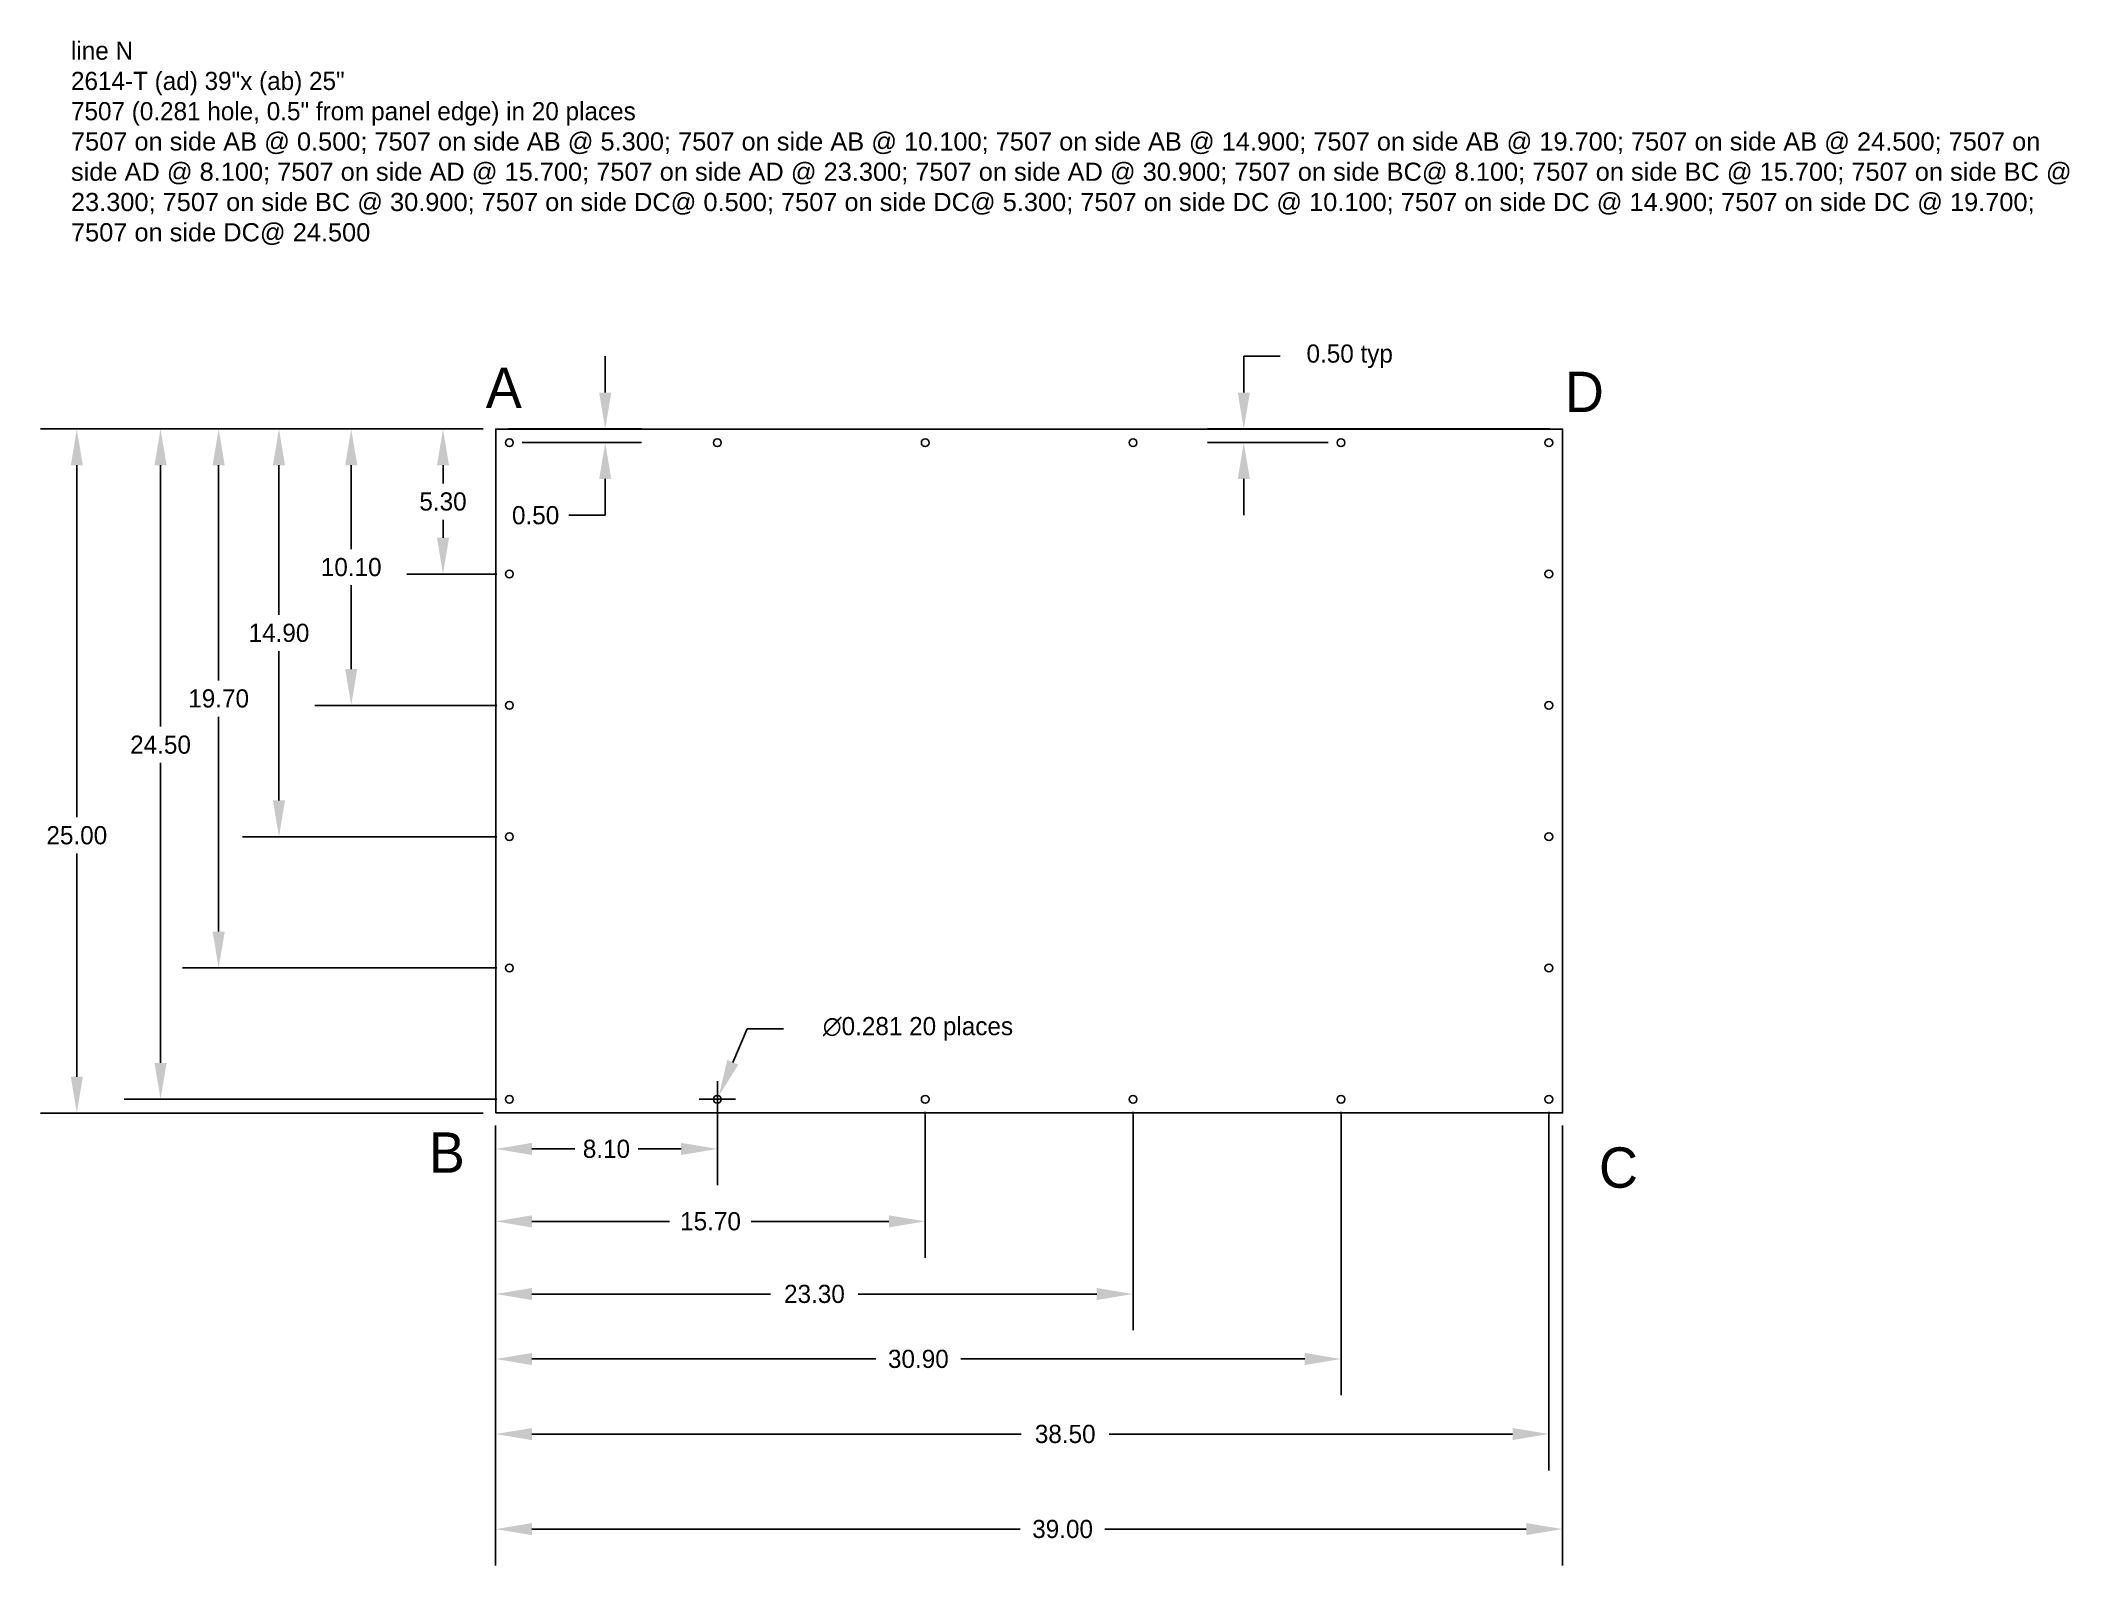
# Paper-space layout 'Layout2' of a CAD drawing. Header units: inches. Extents: x 0.2 to 10.3, y 0.3 to 7.9.
# The model-space entities are those that its viewports show. They can reach past a viewport. Long polylines and large blocks are cut down to what shows.
import ezdxf

# ---------------------------------------------------------------- set-up
doc = ezdxf.new("R2010")
doc.units = ezdxf.units.IN
doc.header["$MEASUREMENT"] = 0
doc.header["$PDMODE"] = 34
doc.header["$PDSIZE"] = 0.08
doc.layers.add('viewport', color=7, linetype='Continuous')
doc.layers.get('viewport').off()
doc.dimstyles.get("Standard").update_dxf_attribs({"dimtxt": 0.09, "dimasz": 0.18, "dimexe": 0.18, "dimexo": 0.0625, "dimgap": 0.045, "dimtad": 0, "dimtih": 1, "dimtoh": 1, "dimzin": 0, "dimdsep": 46, "dimtxsty": 'Standard', "dimcen": 0.09, "dimadec": 0, "dimazin": 0, "dimtfac": 1, "dimtofl": 0, "dimtmove": 0, "dimatfit": 3, "dimfxl": 1, "dimtolj": 1, "dimtzin": 0, "dimarcsym": 0})

# ---------------------------------------------------------------- blocks, each defined once
blk = doc.blocks.new('*D17')
at = {"color": 0, "lineweight": -2, "transparency": 16777216}
for p, q in [((3.553, 2.568), (3.553, 2.205)), ((2.454, 2.501), (2.454, 2.205)), ((2.634, 2.385), (2.846, 2.385)), ((3.373, 2.385), (3.161, 2.385))]:
    blk.add_line(p, q, dxfattribs=at)
at = {"color": 0, "transparency": 16777216}
for points in [[(2.634, 2.415), (2.634, 2.355), (2.454, 2.385)], [(3.373, 2.415), (3.373, 2.355), (3.553, 2.385)]]:
    blk.add_solid(points, dxfattribs=at)
at = {"layer": 'Defpoints', "color": 0, "transparency": 16777216}
for p in [(3.553, 2.631), (2.454, 2.563), (3.553, 2.385)]:
    blk.add_point(p, dxfattribs=at)
at = {"color": 0, "transparency": 16777216, "insert": (3.003, 2.385), "char_height": 0.09, "attachment_point": 5}
blk.add_mtext('\\A1;8.10', dxfattribs=at)
blk = doc.blocks.new('*D18')
at = {"color": 0, "lineweight": -2, "transparency": 16777216}
for p, q in [((4.583, 2.568), (4.583, 1.846)), ((2.454, 2.501), (2.454, 1.846)), ((2.634, 2.026), (3.316, 2.026)), ((4.403, 2.026), (3.721, 2.026))]:
    blk.add_line(p, q, dxfattribs=at)
at = {"color": 0, "transparency": 16777216}
for points in [[(2.634, 2.056), (2.634, 1.996), (2.454, 2.026)], [(4.403, 2.056), (4.403, 1.996), (4.583, 2.026)]]:
    blk.add_solid(points, dxfattribs=at)
at = {"layer": 'Defpoints', "color": 0, "transparency": 16777216}
for p in [(4.583, 2.631), (2.454, 2.563), (4.583, 2.026)]:
    blk.add_point(p, dxfattribs=at)
at = {"color": 0, "transparency": 16777216, "insert": (3.519, 2.026), "char_height": 0.09, "attachment_point": 5}
blk.add_mtext('\\A1;15.70', dxfattribs=at)
blk = doc.blocks.new('*D19')
at = {"color": 0, "lineweight": -2, "transparency": 16777216}
for p, q in [((5.613, 2.568), (5.613, 1.486)), ((2.454, 2.501), (2.454, 1.486)), ((2.634, 1.666), (3.816, 1.666)), ((5.433, 1.666), (4.251, 1.666))]:
    blk.add_line(p, q, dxfattribs=at)
at = {"color": 0, "transparency": 16777216}
for points in [[(2.634, 1.696), (2.634, 1.636), (2.454, 1.666)], [(5.433, 1.696), (5.433, 1.636), (5.613, 1.666)]]:
    blk.add_solid(points, dxfattribs=at)
at = {"layer": 'Defpoints', "color": 0, "transparency": 16777216}
for p in [(5.613, 2.631), (2.454, 2.563), (5.613, 1.666)]:
    blk.add_point(p, dxfattribs=at)
at = {"color": 0, "transparency": 16777216, "insert": (4.034, 1.666), "char_height": 0.09, "attachment_point": 5}
blk.add_mtext('\\A1;23.30', dxfattribs=at)
blk = doc.blocks.new('*D20')
at = {"color": 0, "lineweight": -2, "transparency": 16777216}
for p, q in [((6.644, 2.568), (6.644, 1.164)), ((2.454, 2.501), (2.454, 1.164)), ((2.634, 1.344), (4.339, 1.344)), ((6.464, 1.344), (4.759, 1.344))]:
    blk.add_line(p, q, dxfattribs=at)
at = {"color": 0, "transparency": 16777216}
for points in [[(2.634, 1.374), (2.634, 1.314), (2.454, 1.344)], [(6.464, 1.374), (6.464, 1.314), (6.644, 1.344)]]:
    blk.add_solid(points, dxfattribs=at)
at = {"layer": 'Defpoints', "color": 0, "transparency": 16777216}
for p in [(6.644, 2.631), (2.454, 2.563), (6.644, 1.344)]:
    blk.add_point(p, dxfattribs=at)
at = {"color": 0, "transparency": 16777216, "insert": (4.549, 1.344), "char_height": 0.09, "attachment_point": 5}
blk.add_mtext('\\A1;30.90', dxfattribs=at)
blk = doc.blocks.new('*D21')
at = {"color": 0, "lineweight": -2, "transparency": 16777216}
for p, q in [((7.674, 2.568), (7.674, 0.792)), ((2.454, 2.501), (2.454, 0.792)), ((2.634, 0.972), (5.059, 0.972)), ((7.494, 0.972), (5.494, 0.972))]:
    blk.add_line(p, q, dxfattribs=at)
at = {"color": 0, "transparency": 16777216}
for points in [[(2.634, 1.002), (2.634, 0.942), (2.454, 0.972)], [(7.494, 1.002), (7.494, 0.942), (7.674, 0.972)]]:
    blk.add_solid(points, dxfattribs=at)
at = {"layer": 'Defpoints', "color": 0, "transparency": 16777216}
for p in [(7.674, 2.631), (2.454, 2.563), (7.674, 0.972)]:
    blk.add_point(p, dxfattribs=at)
at = {"color": 0, "transparency": 16777216, "insert": (5.277, 0.972), "char_height": 0.09, "attachment_point": 5}
blk.add_mtext('\\A1;38.50', dxfattribs=at)
blk = doc.blocks.new('*D22')
at = {"color": 0, "lineweight": -2, "transparency": 16777216}
for p, q in [((2.454, 2.501), (2.454, 0.321)), ((7.742, 2.501), (7.742, 0.321)), ((2.634, 0.501), (5.054, 0.501)), ((7.562, 0.501), (5.474, 0.501))]:
    blk.add_line(p, q, dxfattribs=at)
at = {"color": 0, "transparency": 16777216}
for points in [[(2.634, 0.531), (2.634, 0.471), (2.454, 0.501)], [(7.562, 0.531), (7.562, 0.471), (7.742, 0.501)]]:
    blk.add_solid(points, dxfattribs=at)
at = {"layer": 'Defpoints', "color": 0, "transparency": 16777216}
for p in [(2.454, 2.563), (7.742, 2.563), (7.742, 0.501)]:
    blk.add_point(p, dxfattribs=at)
at = {"color": 0, "transparency": 16777216, "insert": (5.264, 0.501), "char_height": 0.09, "attachment_point": 5}
blk.add_mtext('\\A1;39.00', dxfattribs=at)
blk = doc.blocks.new('*D23')
at = {"color": 0, "lineweight": -2, "transparency": 16777216}
for p, q in [((3.7, 2.98), (3.63, 2.814)), ((3.88, 2.98), (3.7, 2.98)), ((3.553, 2.541), (3.553, 2.721)), ((3.463, 2.631), (3.643, 2.631))]:
    blk.add_line(p, q, dxfattribs=at)
at = {"color": 0, "transparency": 16777216}
blk.add_solid([(3.602, 2.826), (3.657, 2.803), (3.56, 2.648)], dxfattribs=at)
at = {"layer": 'Defpoints', "color": 0, "transparency": 16777216}
for p in [(3.56, 2.648), (3.545, 2.613)]:
    blk.add_point(p, dxfattribs=at)
at = {"color": 0, "transparency": 16777216, "insert": (4.547, 2.98), "char_height": 0.09, "attachment_point": 5}
blk.add_mtext('\\A1;∅0.281 20 places', dxfattribs=at)
blk = doc.blocks.new('*D24')
at = {"color": 0, "lineweight": -2, "transparency": 16777216}
for p, q in [((2.997, 6.133), (2.997, 6.313)), ((2.517, 5.953), (3.177, 5.953)), ((2.585, 5.885), (3.177, 5.885)), ((2.997, 5.705), (2.997, 5.525)), ((2.997, 5.525), (2.817, 5.525))]:
    blk.add_line(p, q, dxfattribs=at)
at = {"color": 0, "transparency": 16777216}
for points in [[(2.967, 6.133), (3.027, 6.133), (2.997, 5.953)], [(2.967, 5.705), (3.027, 5.705), (2.997, 5.885)]]:
    blk.add_solid(points, dxfattribs=at)
at = {"layer": 'Defpoints', "color": 0, "transparency": 16777216}
for p in [(2.454, 5.953), (2.522, 5.885), (2.997, 5.885)]:
    blk.add_point(p, dxfattribs=at)
at = {"color": 0, "transparency": 16777216, "insert": (2.652, 5.525), "char_height": 0.09, "attachment_point": 5}
blk.add_mtext('\\A1;0.50', dxfattribs=at)
blk = doc.blocks.new('*D25')
at = {"color": 0, "lineweight": -2, "transparency": 16777216}
for p, q in [((2.392, 5.953), (2.013, 5.953)), ((2.193, 5.773), (2.193, 5.683)), ((2.193, 5.414), (2.193, 5.503)), ((2.46, 5.234), (2.013, 5.234))]:
    blk.add_line(p, q, dxfattribs=at)
at = {"color": 0, "transparency": 16777216}
for points in [[(2.163, 5.773), (2.223, 5.773), (2.193, 5.953)], [(2.163, 5.414), (2.223, 5.414), (2.193, 5.234)]]:
    blk.add_solid(points, dxfattribs=at)
at = {"layer": 'Defpoints', "color": 0, "transparency": 16777216}
for p in [(2.454, 5.953), (2.193, 5.234), (2.522, 5.234)]:
    blk.add_point(p, dxfattribs=at)
at = {"color": 0, "transparency": 16777216, "insert": (2.193, 5.593), "char_height": 0.09, "attachment_point": 5}
blk.add_mtext('\\A1;5.30', dxfattribs=at)
blk = doc.blocks.new('*D26')
at = {"color": 0, "lineweight": -2, "transparency": 16777216}
for p, q in [((2.392, 5.953), (1.558, 5.953)), ((1.738, 5.773), (1.738, 5.358)), ((1.738, 4.763), (1.738, 5.178)), ((2.46, 4.583), (1.558, 4.583))]:
    blk.add_line(p, q, dxfattribs=at)
at = {"color": 0, "transparency": 16777216}
for points in [[(1.708, 5.773), (1.768, 5.773), (1.738, 5.953)], [(1.708, 4.763), (1.768, 4.763), (1.738, 4.583)]]:
    blk.add_solid(points, dxfattribs=at)
at = {"layer": 'Defpoints', "color": 0, "transparency": 16777216}
for p in [(2.454, 5.953), (1.738, 4.583), (2.522, 4.583)]:
    blk.add_point(p, dxfattribs=at)
at = {"color": 0, "transparency": 16777216, "insert": (1.738, 5.268), "char_height": 0.09, "attachment_point": 5}
blk.add_mtext('\\A1;10.10', dxfattribs=at)
blk = doc.blocks.new('*D27')
at = {"color": 0, "lineweight": -2, "transparency": 16777216}
for p, q in [((2.392, 5.953), (1.2, 5.953)), ((1.38, 5.773), (1.38, 5.032)), ((1.38, 4.112), (1.38, 4.852)), ((2.46, 3.932), (1.2, 3.932))]:
    blk.add_line(p, q, dxfattribs=at)
at = {"color": 0, "transparency": 16777216}
for points in [[(1.35, 5.773), (1.41, 5.773), (1.38, 5.953)], [(1.35, 4.112), (1.41, 4.112), (1.38, 3.932)]]:
    blk.add_solid(points, dxfattribs=at)
at = {"layer": 'Defpoints', "color": 0, "transparency": 16777216}
for p in [(2.454, 5.953), (1.38, 3.932), (2.522, 3.932)]:
    blk.add_point(p, dxfattribs=at)
at = {"color": 0, "transparency": 16777216, "insert": (1.38, 4.942), "char_height": 0.09, "attachment_point": 5}
blk.add_mtext('\\A1;14.90', dxfattribs=at)
blk = doc.blocks.new('*D28')
at = {"color": 0, "lineweight": -2, "transparency": 16777216}
for p, q in [((2.392, 5.953), (0.901, 5.953)), ((1.081, 5.773), (1.081, 4.707)), ((1.081, 3.462), (1.081, 4.527)), ((2.46, 3.282), (0.901, 3.282))]:
    blk.add_line(p, q, dxfattribs=at)
at = {"color": 0, "transparency": 16777216}
for points in [[(1.051, 5.773), (1.111, 5.773), (1.081, 5.953)], [(1.051, 3.462), (1.111, 3.462), (1.081, 3.282)]]:
    blk.add_solid(points, dxfattribs=at)
at = {"layer": 'Defpoints', "color": 0, "transparency": 16777216}
for p in [(2.454, 5.953), (1.081, 3.282), (2.522, 3.282)]:
    blk.add_point(p, dxfattribs=at)
at = {"color": 0, "transparency": 16777216, "insert": (1.081, 4.617), "char_height": 0.09, "attachment_point": 5}
blk.add_mtext('\\A1;19.70', dxfattribs=at)
blk = doc.blocks.new('*D29')
at = {"color": 0, "lineweight": -2, "transparency": 16777216}
for p, q in [((2.392, 5.953), (0.613, 5.953)), ((0.793, 5.773), (0.793, 4.478)), ((0.793, 2.811), (0.793, 4.298)), ((2.46, 2.631), (0.613, 2.631))]:
    blk.add_line(p, q, dxfattribs=at)
at = {"color": 0, "transparency": 16777216}
for points in [[(0.763, 5.773), (0.823, 5.773), (0.793, 5.953)], [(0.763, 2.811), (0.823, 2.811), (0.793, 2.631)]]:
    blk.add_solid(points, dxfattribs=at)
at = {"layer": 'Defpoints', "color": 0, "transparency": 16777216}
for p in [(2.454, 5.953), (0.793, 2.631), (2.522, 2.631)]:
    blk.add_point(p, dxfattribs=at)
at = {"color": 0, "transparency": 16777216, "insert": (0.793, 4.388), "char_height": 0.09, "attachment_point": 5}
blk.add_mtext('\\A1;24.50', dxfattribs=at)
blk = doc.blocks.new('*D30')
at = {"color": 0, "lineweight": -2, "transparency": 16777216}
for p, q in [((2.392, 5.953), (0.198, 5.953)), ((0.378, 5.773), (0.378, 4.029)), ((0.378, 2.743), (0.378, 3.849)), ((2.392, 2.563), (0.198, 2.563))]:
    blk.add_line(p, q, dxfattribs=at)
at = {"color": 0, "transparency": 16777216}
for points in [[(0.348, 5.773), (0.408, 5.773), (0.378, 5.953)], [(0.348, 2.743), (0.408, 2.743), (0.378, 2.563)]]:
    blk.add_solid(points, dxfattribs=at)
at = {"layer": 'Defpoints', "color": 0, "transparency": 16777216}
for p in [(2.454, 5.953), (0.378, 2.563), (2.454, 2.563)]:
    blk.add_point(p, dxfattribs=at)
at = {"color": 0, "transparency": 16777216, "insert": (0.378, 3.939), "char_height": 0.09, "attachment_point": 5}
blk.add_mtext('\\A1;25.00', dxfattribs=at)
blk = doc.blocks.new('*D31')
at = {"color": 0, "lineweight": -2, "transparency": 16777216}
for p, q in [((6.162, 6.133), (6.162, 6.313)), ((6.162, 6.313), (6.342, 6.313)), ((7.679, 5.953), (5.982, 5.953)), ((6.581, 5.885), (5.982, 5.885)), ((6.162, 5.705), (6.162, 5.525))]:
    blk.add_line(p, q, dxfattribs=at)
at = {"color": 0, "transparency": 16777216}
for points in [[(6.132, 6.133), (6.192, 6.133), (6.162, 5.953)], [(6.132, 5.705), (6.192, 5.705), (6.162, 5.885)]]:
    blk.add_solid(points, dxfattribs=at)
at = {"layer": 'Defpoints', "color": 0, "transparency": 16777216}
for p in [(6.162, 5.953), (7.742, 5.953), (6.644, 5.885)]:
    blk.add_point(p, dxfattribs=at)
at = {"color": 0, "transparency": 16777216, "insert": (6.687, 6.313), "char_height": 0.09, "attachment_point": 5}
blk.add_mtext('\\A1;0.50 typ', dxfattribs=at)

msp = doc.modelspace()

# ---------------------------------------------------------------- linework, layer by layer
msp.add_lwpolyline([(0, 0), (39, 0), (39, 25), (0, 25)], close=True)
for centre in [(0.5, 24.5), (8.1, 24.5), (15.7, 24.5), (23.3, 24.5), (30.9, 24.5), (38.5, 24.5), (0.5, 19.7), (38.5, 19.7), (0.5, 14.9), (38.5, 14.9), (0.5, 10.1), (38.5, 10.1), (0.5, 5.3), (38.5, 5.3), (0.5, 0.5), (8.1, 0.5), (15.7, 0.5), (23.3, 0.5), (30.9, 0.5), (38.5, 0.5)]:
    msp.add_circle(centre, 0.141)

psp = doc.layouts.new('Layout2')

# ---------------------------------------------------------------- texts
at = {"attachment_point": 1}
for s, width, insert, char_height in [('line N\\P2614-T (ad) 39"x (ab) 25"\\P7507 (0.281 hole, 0.5" from panel edge) in 20 places\\P{\\fArial|b0|i0|c0|p34;7507 on side AB @ 0.500; 7507 on side AB @ 5.300; 7507 on side AB @ 10.100; 7507 on side AB @ 14.900; 7507 on side AB @ 19.700; 7507 on side AB @ 24.500; 7507 on side AD @ 8.100; 7507 on side AD @ 15.700; 7507 on side AD @ 23.300; 7507 on side AD @ 30.900; 7507 on side BC@ 8.100; 7507 on side BC @ 15.700; 7507 on side BC @ 23.300; 7507 on side BC @ 30.900; 7507 on side DC@ 0.500; 7507 on side DC@ 5.300; 7507 on side DC @ 10.100; 7507 on side DC @ 14.900; 7507 on side DC @ 19.700; 7507 on side DC@ 24.500\\H0.66667x; \\P \\H1.5x; }', 9.905672, (0.349, 7.8728), 0.09), ('A', 0.051727, (2.4051, 6.2571), 0.2), ('D', 0.168112, (7.7536, 6.2365), 0.2), ('B', 0.206907, (2.1228, 2.4669), 0.2), ('C', 0.362087, (7.9226, 2.3927), 0.2)]:
    psp.add_mtext_dynamic_manual_height_columns(s, width=width, gutter_width=1, heights=[0], dxfattribs=dict(at, insert=insert, char_height=char_height))

# ---------------------------------------------------------------- dimensions: what is measured, and where the dimension line sits
dim = psp.add_linear_dim(base=(6.1621, 5.9526), p1=(6.6438, 5.8848), p2=(7.742, 5.9526), angle=90, text='<> typ', dimstyle='Standard', override={"dimlfac": -7.375812})
dim.commit()
dim.dimension.update_dxf_attribs({"geometry": '*D31', "text_midpoint": (6.6871, 6.3126)})
dim = psp.add_linear_dim(base=(2.9972, 5.8848), p1=(2.4544, 5.9526), p2=(2.5222, 5.8848), angle=90, dimstyle='Standard', override={"dimlfac": -7.375812})
dim.commit()
dim.dimension.update_dxf_attribs({"geometry": '*D24', "text_midpoint": (2.6522, 5.5248)})
for base, p2, picture, middle in [((0.3784, 2.5631), (2.4544, 2.5631), '*D30', (0.3784, 3.9395)), ((0.793, 2.6309), (2.5222, 2.6309), '*D29', (0.793, 4.3883)), ((1.0809, 3.2817), (2.5222, 3.2817), '*D28', (1.0809, 4.6171)), ((1.3801, 3.9324), (2.5222, 3.9324), '*D27', (1.3801, 4.9425)), ((1.7376, 4.5832), (2.5222, 4.5832), '*D26', (1.7376, 5.2679)), ((2.193, 5.234), (2.5222, 5.234), '*D25', (2.193, 5.5933))]:
    dim = psp.add_linear_dim(base=base, p1=(2.4544, 5.9526), p2=p2, angle=90, dimstyle='Standard', override={"dimlfac": -7.375812})
    dim.commit()
    dim.dimension.update_dxf_attribs({"geometry": picture, "text_midpoint": middle, "dimtype": 160})
dim = psp.add_diameter_dim_2p(p1=(3.5452, 2.6133), p2=(3.56, 2.6484), text='<>1 20 places', dimstyle='Standard', override={"dimlfac": -7.375812})
dim.commit()
dim.dimension.update_dxf_attribs({"geometry": '*D23', "text_midpoint": (4.5472, 2.9802)})
for base, p2, picture, middle in [((3.5526, 2.3854), (3.5526, 2.6309), '*D17', (3.0035, 2.3854)), ((4.583, 2.0259), (4.583, 2.6309), '*D18', (3.5187, 2.0259)), ((5.6134, 1.6663), (5.6134, 2.6309), '*D19', (4.0339, 1.6663)), ((6.6438, 1.344), (6.6438, 2.6309), '*D20', (4.5491, 1.344)), ((7.6742, 0.9721), (7.6742, 2.6309), '*D21', (5.2767, 0.9721)), ((7.742, 0.501), (7.742, 2.5631), '*D22', (5.2643, 0.501))]:
    dim = psp.add_linear_dim(base=base, p1=(2.4544, 2.5631), p2=p2, dimstyle='Standard', override={"dimlfac": -7.375812})
    dim.commit()
    dim.dimension.update_dxf_attribs({"geometry": picture, "text_midpoint": middle, "dimtype": 160})

# ---------------------------------------------------------------- viewports
at = {"layer": 'viewport'}
psp.add_viewport(center=(5.3333, 4.0133), size=(8.5333, 6.421333), view_center_point=(21.2345, 10.6967), view_height=47.362549, dxfattribs=at)

doc.saveas('drawing.dxf')
